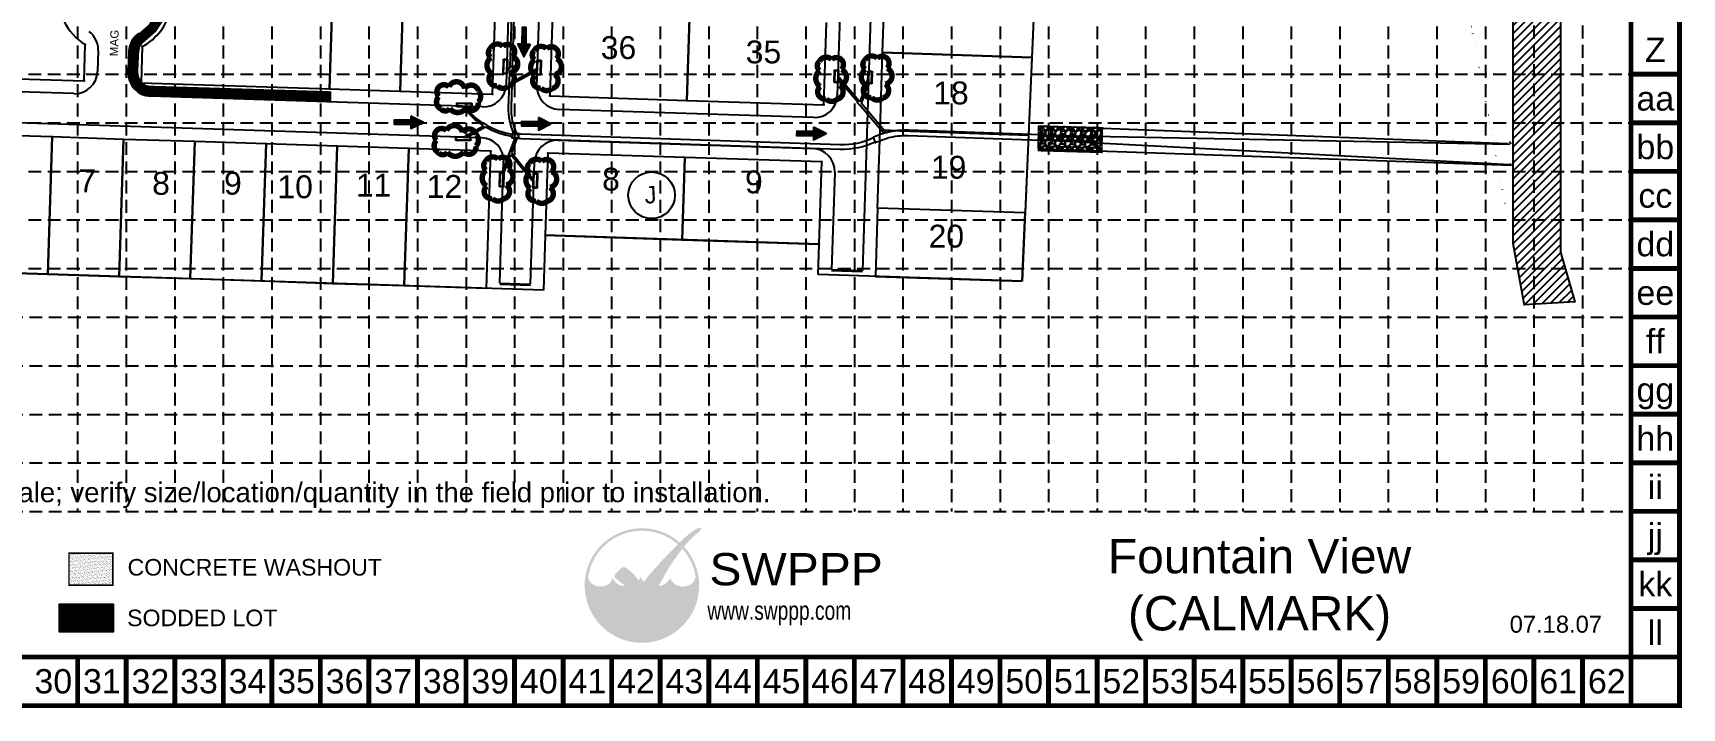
# Model space of a CAD drawing. Header units: inches. Extents: x 9761 to 12485, y 5538 to 7243.
# Drawn here: x 11041 to 12485, y 5538 to 6129 of the extents above; entities that cross this region are included whole.
import ezdxf
from ezdxf.enums import TextEntityAlignment as Align

# ---------------------------------------------------------------- set-up
doc = ezdxf.new("R2010")
doc.units = ezdxf.units.IN
doc.header["$MEASUREMENT"] = 0
for name, pattern in [('ACAD_ISO02W100', [15, 12, -3]), ('BARRICADE', [0.23, 0.2, 0.03]), ('HIDDEN', [0.375, 0.25, -0.125]), ('SLOPE', [2.3, 1, 0.1, 0.2, 1]), ('SOLID_OPEN_END', [200, 100, 100])]:
    doc.linetypes.add(name, pattern=pattern)
for name, color, linetype in [('1-BC', 7, 'Continuous'), ('1-GRADING_TEXT', 7, 'Continuous'), ('1-LOTS', 150, 'Continuous'), ('1-STM', 7, 'Continuous'), ('1-STM_INLETS', 7, 'Continuous'), ('BASE', 7, 'Continuous'), ('blockletters', 7, 'Continuous'), ('BOUNDARY', 7, 'Continuous'), ('creek', 5, 'Continuous'), ('DRAINAGE ARROWS', 7, 'Continuous'), ('EROSION BLANKET', 84, 'Continuous'), ('grid', 254, 'HIDDEN'), ('INLET PROTECTION', 5, 'Continuous'), ('LEGEND', 7, 'Continuous'), ('LOGO', 7, 'Continuous'), ('streetnames', 7, 'Continuous')]:
    doc.layers.add(name, color=color, linetype=linetype)
doc.styles.add("L200'", font='ARIAL.TTF', dxfattribs={"height": 0.001969})
doc.styles.add('LOGO1', font='ROCKEB.TTF', dxfattribs={"height": 25})
doc.styles.get("Standard").update_dxf_attribs({"font": 'ARIAL.TTF', "height": 25})

# ---------------------------------------------------------------- blocks, each defined once
blk = doc.blocks.new('arrow')
blk.add_lwpolyline([(-67, -25.4), (-59.3, -25.4), (-59.6, -56.1), (-51.9, -56.2), (-51.6, -25.5), (-44, -25.5), (-55.3, -2.4), (-67, -25.4)], close=True)
at = {"color": 254}
for points in [[(-44, -25.5), (-67, -25.4), (-55.3, -2.4), (-67, -25.4)], [(-59.6, -56.1), (-51.9, -56.2), (-59.3, -25.4), (-51.6, -25.5)]]:
    blk.add_solid(points, dxfattribs=at)
blk = doc.blocks.new('A$C65C11879')
at = {"layer": 'LEGEND', "linetype": 'ACAD_ISO02W100'}
h = blk.add_hatch(dxfattribs=at)
h.set_pattern_fill('GRAVEL', color=240, scale=8.741549, style=0)
h.set_pattern_definition([(228.0128, (-621.44335, -440.824), (-69.9323745, -78.6739504), [1.17605, -116.42946]), (184.9697, (-622.2301, -441.69815), (104.89859408, 8.74147275), [2.018144, -199.79618]), (132.5104, (-624.24064, -441.873), (87.41540627, -96.15711197), [1.42302, -140.87908]), (267.2737, (-627.64985, -444.05837), (8.74151393, 174.8309774), [1.837806, -181.94273]), (292.8337, (-627.73726, -445.8941), (-43.7078303, 104.89855353), [1.802114, -178.40953]), (357.2737, (-627.03794, -447.555), (-174.8309774, 8.74151393), [1.837806, -181.94273]), (37.6942, (-625.2022, -447.6424), (-113.64019785, -87.41540354), [2.430404, -240.60981]), (72.2553, (-623.27907, -446.15634), (61.19093527, 192.31403936), [2.29455, -227.16069]), (121.4296, (-622.57975, -443.97096), (-69.9324619, 113.64009025), [1.84403, -182.55914]), (175.2364, (-623.5413, -442.3975), (96.1570444, -8.7414747), [2.105245, -103.156945]), (222.3974, (-625.6393, -442.22265), (-104.89864915, -96.15696694), [2.72254, -269.53145]), (138.8141, (-618.9957, -444.1458), (-61.19086695, 52.449269), [0.929235, -91.994695]), (171.4692, (-619.69504, -443.5339), (113.64011864, -17.48316663), [1.767865, -175.019014]), (225, (-621.4433, -443.2716), (-1e-15, -8.74155), [1.23624, -11.12617]), (203.1986, (-622.0553, -442.2226), (43.7077414, 17.483109), [0.66574, -65.90791]), (291.8014, (-622.6672, -442.4849), (-8.741548, 26.2246486), [0.94149, -46.13319]), (30.9638, (-622.3175, -443.359), (26.224629, 17.4831192), [1.52915, -49.4424]), (161.5651, (-621.0063, -442.5723), (17.483101, -8.741535), [1.10573, -26.53748]), (16.3895, (-627.73726, -442.4849), (87.41550663, 26.2245825), [1.549, -153.351635]), (70.3462, (-626.2512, -442.0478), (-34.9661534, -96.1570548), [1.29953, -128.65294]), (293.1986, (-621.0063, -440.824), (-17.483109, 43.7077414), [1.33147, -65.24218]), (343.6105, (-620.4818, -442.0478), (-87.41550663, 26.2245825), [1.549, -153.351635]), (339.444, (-627.7373, -447.9047), (-43.7077598, 17.4830625), [1.49376, -73.19407]), (294.7751, (-626.3386, -448.42915), (-43.70767543, 96.15706606), [1.2516, -123.90833]), (66.8014, (-620.9189, -449.5655), (17.483109, 43.7077414), [1.33147, -65.24218]), (17.354, (-620.39436, -448.34173), (-113.6401513, -34.9661469), [1.465355, -145.06971]), (69.444, (-625.2022, -449.5655), (-17.4830625, -43.7077598), [0.74688, -73.94095]), (101.3099, (-621.4433, -449.5655), (-8.741528, 34.9662015), [0.44573, -44.12759]), (165.9638, (-621.5308, -449.1285), (26.224651, -8.741532), [1.80211, -34.24021]), (186.009, (-623.27907, -448.6914), (87.41548523, 8.74154277), [1.67007, -165.33698]), (303.6901, (-622.3175, -444.1458), (-8.7415604, 17.4830936), [1.26072, -30.25738]), (353.1572, (-621.61818, -445.19477), (148.60632305, -17.4831674), [2.20107, -217.90551]), (60.9454, (-619.4328, -445.457), (-34.9661952, -61.19084455), [0.899995, -89.09976]), (90, (-618.996, -444.67), (-8.74155, 8.74155), [0.52449, -8.21706]), (120.2564, (-623.4539, -448.42915), (34.96615027, -61.19086266), [1.21441, -120.227065]), (48.0128, (-624.0658, -447.38016), (69.9323745, 78.6739504), [2.35211, -115.2534]), (0, (-622.492, -445.632), (8.74155, 8.74155), [2.2728, -6.46875]), (325.3048, (-620.21953, -445.63185), (-87.41543723, 61.19091645), [1.38216, -136.83386]), (254.0546, (-619.0831, -446.4186), (-8.7415478, -34.966196), [1.27279, -62.36665]), (207.646, (-619.4328, -447.6424), (-166.08938943, -87.41555484), [2.072315, -205.15955]), (175.4261, (-621.26852, -448.60398), (-113.64013851, 8.7415033), [2.19237, -217.04456])])
h.paths.add_polyline_path([(0.5, 0.6), (56.2, 0.5), (56.2, 22.4), (0.5, 22.3)])
at = {"layer": 'LEGEND', "color": 240, "const_width": 1.09}
blk.add_lwpolyline([(0.5, 0.6), (56.2, 0.5), (56.2, 22.4), (0.5, 22.3)], close=True, dxfattribs=at)
blk = doc.blocks.new('new logo')
at = {"layer": 'LOGO'}
h = blk.add_hatch(color=170, dxfattribs=at)
h.paths.add_polyline_path([(67.4, 44.1), (66.8, 44.7), (66.3, 45.2), (66, 45.8), (65.5, 46.4), (65.1, 47.2), (64.7, 47.9), (64.4, 48.5), (64.2, 49), (63.9, 49.6), (63.7, 50.1), (63.3, 51), (62.9, 52), (62.6, 52.8), (62.4, 53.3), (62.2, 53.7), (62.1, 54.2), (61.9, 54.7), (61.7, 55.2), (61.5, 55.7), (61.3, 56.3), (61, 56.8), (60.8, 57.4), (60.5, 57.9), (60.2, 58.5), (60, 59.1), (59.7, 59.6), (59.3, 60.2), (59, 60.8), (58.7, 61.3), (58.3, 61.9), (58, 62.4), (57.6, 62.9), (57.3, 63.4), (56.9, 63.9), (56.6, 64.3), (56.3, 64.7), (55.9, 65.1), (55.6, 65.5), (55.2, 65.9), (54.9, 66.2), (54, 66.2), (52.9, 66.3), (52, 66.5), (51.5, 66.6), (50.9, 66.8), (50.3, 67), (49.4, 67.4), (48.3, 67.9), (47.3, 68.6), (46.5, 69.3), (45.7, 70), (45, 70.8), (44.4, 71.5), (44, 72.2), (43.6, 72.7), (43.4, 72.9), (43.2, 73.2), (43.1, 73.4), (43, 73.5), (42.8, 73.7), (42.7, 73.7), (42.7, 73.8), (42.6, 73.8), (42.5, 73.7), (42.5, 73.6), (42.4, 73.5), (42.4, 73.4), (42.3, 73.2), (42.2, 72.8), (42, 72.1), (41.7, 71.5), (41.4, 70.9), (41, 70.3), (40.5, 69.8), (40, 69.2), (39.4, 68.7), (38.8, 68.2), (38.1, 67.7), (37.3, 67.3), (36.5, 66.9), (35.7, 66.6), (34.9, 66.3), (34, 66.1), (33, 66), (31.9, 65.9), (30.8, 65.9), (29.6, 65.9), (28.6, 66), (27.6, 66.1), (26.7, 66.4), (25.8, 66.7), (25, 67.1), (24.1, 67.6), (23.2, 68.2), (22.4, 68.9), (21.8, 69.5), (21.4, 69.9), (21, 70.4), (20.6, 70.9), (20.2, 71.5), (19.9, 72.1), (19.5, 72.9), (19.2, 73.8), (18.9, 74.8, -0.595729), (106.3, 106.8), (107, 107.5), (107.5, 108), (108.1, 108.6, 37.93689), (112.3, 104.5), (112.1, 104.2), (111.6, 103.7), (111.1, 103.1), (110.6, 102.5, -0.146449), (123.6, 75), (123.3, 74.5), (123.1, 74), (122.9, 73.5), (122.8, 73.1), (122.5, 72.4), (122.2, 71.7), (121.9, 71.1), (121.5, 70.5), (121.1, 70), (120.7, 69.5), (120.2, 69), (119.6, 68.6), (119, 68.1), (118.4, 67.7), (117.8, 67.4), (117.1, 67), (116.5, 66.7), (115.8, 66.5), (115, 66.3), (114.3, 66.1), (113.5, 66), (112.7, 65.9), (111.9, 65.8), (111.1, 65.8), (110.3, 65.8), (109.4, 65.9), (108.6, 66), (107.7, 66.2), (106.8, 66.4), (105.9, 66.7), (105.1, 67.1), (104.3, 67.5), (103.5, 68), (102.8, 68.6), (102.1, 69.3), (101.4, 70), (100.8, 70.7), (100.2, 71.4), (99.8, 72), (99.5, 72.5), (99.4, 72.8), (99.3, 73), (99.1, 73.2), (99, 73.4), (98.9, 73.5), (98.8, 73.6), (98.7, 73.6), (98.6, 73.6), (98.5, 73.5), (98.4, 73.4), (98.4, 73.3), (98.3, 73.2), (98.2, 73), (98.1, 72.8), (97.8, 72.4), (97.4, 71.8), (96.9, 71.1), (96.4, 70.5), (95.9, 70.1), (95.4, 69.6), (94.8, 69.1), (94.2, 68.6), (93.5, 68.2), (92.8, 67.7), (91.9, 67.3), (91, 66.9), (90.1, 66.6), (89.4, 66.4), (88.6, 66.2), (87.8, 66.1), (87.6, 65.6), (87.4, 65.1), (87.1, 64.4), (86.9, 63.8), (86.6, 63), (86.3, 62.2), (85.9, 61.3), (85.6, 60.4), (85.3, 59.5), (84.9, 58.6), (84.6, 57.7), (84.2, 56.7), (83.9, 55.8), (83.5, 54.9), (83.2, 54), (82.9, 53.2), (82.6, 52.4), (82.3, 51.6), (82.1, 51), (81.9, 50.3), (81.6, 49.8), (81.3, 48.9), (80.9, 48.1), (80.5, 47.3), (80.1, 46.6), (79.6, 45.9), (79.1, 45.4), (78.6, 44.8), (78.1, 44.3), (77.6, 43.9), (77, 43.5), (76.5, 43.1), (75.9, 42.8), (75.3, 42.6), (74.6, 42.3), (73.7, 42.1), (73, 41.9), (72.2, 41.9), (71.6, 42), (70.9, 42.2), (70.1, 42.5), (69.4, 42.8), (68.7, 43.1), (68, 43.5)])
h.paths.add_polyline_path([(71.8, 72), (70.7, 73.9), (70.1, 75.2), (69.7, 74.3), (68.7, 72.6), (67.9, 71.7), (67.9, 71.5), (68.1, 71.2), (68.3, 71), (68.4, 70.8), (68.5, 70.6), (68.7, 70.4), (68.8, 70.2), (68.9, 70.1), (69, 70), (69.1, 69.8), (69.3, 69.7), (69.4, 69.7), (69.5, 69.6), (69.6, 69.5), (69.7, 69.5), (69.8, 69.4), (69.9, 69.4), (70.1, 69.3), (70.2, 69.3), (70.3, 69.2), (70.4, 69.2), (70.5, 69.2), (70.6, 69.2), (70.8, 69.2), (70.9, 69.2), (71, 69.2), (71.1, 69.2), (71.2, 69.2), (71.3, 69.2), (71.4, 69.2), (71.5, 69.2), (71.6, 69.2), (71.7, 69.3), (71.8, 69.3), (71.9, 69.3), (72, 69.4), (72.1, 69.5), (72.2, 69.5), (72.3, 69.6), (72.5, 69.6), (72.6, 69.7), (72.7, 69.8), (72.8, 69.9), (72.9, 70), (73, 70.1), (73.1, 70.2), (73.2, 70.3), (73.3, 70.4), (72.5, 71.1)], flags=17)
blk.add_hatch(color=240, dxfattribs=at).paths.add_polyline_path([(117.7, 117.3), (118.9, 118.2), (119.8, 118.9), (120.6, 119.5), (121.3, 119.9), (121.9, 120.3), (122.4, 120.6), (122.8, 120.9), (123.1, 121.1), (123.4, 121.3), (123.7, 121.4), (124, 121.6), (124.2, 121.7), (124.4, 121.8), (124.6, 121.9), (124.8, 121.9), (125, 122), (125.2, 122.1), (125.4, 122.2), (125.6, 122.2), (125.8, 122.3), (125.9, 122.4), (126.1, 122.4), (126.3, 122.5), (126.4, 122.5), (126.6, 122.6), (126.7, 122.6), (126.8, 122.7), (126.9, 122.7), (127.1, 122.7), (127.2, 122.8), (127.3, 122.8), (127.4, 122.8), (127.5, 122.8), (127.6, 122.8), (127.7, 122.8), (127.8, 122.8), (127.9, 122.8), (128, 122.8), (128.1, 122.8), (128.1, 122.8), (128.2, 122.8), (128.3, 122.8), (128.4, 122.8), (128.4, 122.7), (128.5, 122.7), (128.5, 122.7), (128.6, 122.7), (128.6, 122.6), (128.7, 122.6), (128.7, 122.6), (128.7, 122.5), (128.7, 122.5), (128.8, 122.4), (128.8, 122.4), (128.8, 122.3), (128.8, 122.3), (128.8, 122.2), (128.8, 122.1), (128.8, 122.1), (128.8, 122), (128.8, 121.9), (128.8, 121.8), (128.8, 121.8), (128.8, 121.7), (128.8, 121.6), (128.7, 121.5), (128.7, 121.4), (128.7, 121.3), (128.6, 121.3), (128.6, 121.2), (128.5, 121.1), (128.4, 121), (128.4, 120.8), (128.3, 120.7), (128.2, 120.6), (128.1, 120.4), (128, 120.3), (127.8, 120.1), (127.7, 120), (127.6, 119.8), (127.4, 119.6), (127.3, 119.4), (127.1, 119.2), (126.8, 119), (126.6, 118.8), (126.3, 118.5), (125.9, 118.2), (125.5, 117.9), (125.1, 117.5), (124.6, 117), (124, 116.6), (123.5, 116.1), (122.9, 115.6), (122.3, 115.1), (121.7, 114.5), (121.1, 114), (120.6, 113.5), (120, 113), (119.5, 112.5), (119, 112), (118.5, 111.5), (118, 111), (117.5, 110.5), (117, 109.9), (116.5, 109.4), (116, 108.8), (115.5, 108.3), (115, 107.7), (114.5, 107.1), (114, 106.6), (113.5, 106), (113, 105.4), (112.5, 104.8), (112.1, 104.2), (111.6, 103.7), (111.1, 103.1), (110.6, 102.4), (110.1, 101.8), (109.6, 101.1), (109, 100.4), (108.5, 99.7), (107.9, 98.9), (107.3, 98.1), (106.7, 97.3), (106, 96.4), (105.4, 95.6), (104.8, 94.7), (104.2, 93.9), (103.6, 93.1), (103.1, 92.3), (102.5, 91.5), (102, 90.6), (101.4, 89.8), (100.9, 89), (100.3, 88.2), (99.8, 87.3), (99.2, 86.5), (98.6, 85.6), (98.1, 84.7), (97.5, 83.8), (96.9, 82.9), (96.4, 82), (95.9, 81.1), (95.4, 80.3), (94.9, 79.5), (94.5, 78.7), (94, 78), (93.6, 77.2), (93.2, 76.5), (92.8, 75.8), (92.4, 75), (92, 74.3), (91.6, 73.5), (91.2, 72.8), (90.8, 72), (90.4, 71.3), (90, 70.6), (89.6, 69.9), (89.3, 69.3), (89, 68.7), (88.8, 68.2), (88.5, 67.7), (88.3, 67.3), (88.1, 66.9), (88, 66.5), (87.8, 66.1), (87.6, 65.6), (87.4, 65.1), (87.1, 64.4), (86.9, 63.8), (86.6, 63), (86.3, 62.2), (85.9, 61.3), (85.6, 60.4), (85.3, 59.5), (84.9, 58.6), (84.6, 57.7), (84.2, 56.7), (83.9, 55.8), (83.5, 54.9), (83.2, 54), (82.9, 53.2), (82.6, 52.4), (82.3, 51.6), (82.1, 51), (81.9, 50.3), (81.6, 49.8), (81.4, 49.2), (81.2, 48.7), (81, 48.3), (80.8, 47.9), (80.6, 47.5), (80.4, 47.1), (80.2, 46.7), (80, 46.4), (79.7, 46.1), (79.5, 45.8), (79.2, 45.5), (79, 45.2), (78.7, 44.9), (78.5, 44.7), (78.2, 44.4), (78, 44.2), (77.7, 44), (77.4, 43.8), (77.2, 43.6), (76.9, 43.4), (76.6, 43.2), (76.3, 43), (76, 42.9), (75.7, 42.7), (75.5, 42.6), (75.2, 42.5), (74.9, 42.4), (74.6, 42.3), (74.3, 42.2), (74, 42.1), (73.8, 42.1), (73.5, 42), (73.2, 42), (73, 41.9), (72.7, 41.9), (72.5, 41.9), (72.2, 41.9), (72, 42), (71.8, 42), (71.5, 42.1), (71.3, 42.1), (71.1, 42.2), (70.8, 42.2), (70.6, 42.3), (70.4, 42.4), (70.1, 42.5), (69.9, 42.6), (69.6, 42.7), (69.4, 42.8), (69.2, 42.9), (68.9, 43), (68.7, 43.1), (68.5, 43.2), (68.2, 43.4), (68, 43.6), (67.8, 43.7), (67.6, 43.9), (67.4, 44.1), (67.2, 44.3), (67, 44.5), (66.8, 44.7), (66.6, 44.9), (66.5, 45.1), (66.3, 45.4), (66.1, 45.6), (65.9, 45.9), (65.7, 46.2), (65.4, 46.6), (65.2, 47), (65, 47.4), (64.7, 47.9), (64.4, 48.5), (64.2, 49), (63.9, 49.6), (63.7, 50.1), (63.4, 50.7), (63.2, 51.3), (63, 51.8), (62.8, 52.3), (62.6, 52.8), (62.4, 53.3), (62.2, 53.7), (62.1, 54.2), (61.9, 54.7), (61.7, 55.2), (61.5, 55.7), (61.3, 56.3), (61, 56.8), (60.8, 57.4), (60.5, 57.9), (60.2, 58.5), (60, 59.1), (59.7, 59.6), (59.3, 60.2), (59, 60.8), (58.7, 61.3), (58.3, 61.9), (58, 62.4), (57.6, 62.9), (57.3, 63.4), (56.9, 63.9), (56.6, 64.3), (56.3, 64.7), (55.9, 65.1), (55.6, 65.5), (55.2, 65.9), (54.9, 66.3), (54.5, 66.6), (54.1, 67), (53.7, 67.4), (53.3, 67.8), (52.8, 68.1), (52.4, 68.5), (51.9, 68.9), (51.4, 69.3), (50.9, 69.7), (50.5, 70), (50, 70.4), (49.5, 70.8), (49.1, 71.1), (48.7, 71.5), (48.2, 71.8), (47.8, 72.1), (47.5, 72.4), (47.1, 72.7), (46.8, 72.9), (46.6, 73.1), (46.3, 73.3), (46.1, 73.5), (45.9, 73.6), (45.7, 73.8), (45.6, 73.9), (45.5, 74), (45.3, 74.2), (45.2, 74.3), (45.1, 74.4), (45, 74.6), (45, 74.7), (44.9, 74.8), (44.8, 75), (44.8, 75.1), (44.8, 75.2), (44.7, 75.4), (44.7, 75.5), (44.7, 75.7), (44.7, 75.8), (44.7, 76), (44.7, 76.1), (44.7, 76.3), (44.8, 76.4), (44.8, 76.6), (44.9, 76.7), (44.9, 76.9), (45, 77.1), (45.1, 77.2), (45.2, 77.4), (45.3, 77.6), (45.4, 77.8), (45.6, 78), (45.7, 78.2), (45.9, 78.5), (46.1, 78.7), (46.3, 79), (46.6, 79.3), (46.8, 79.5), (47.1, 79.8), (47.3, 80.1), (47.6, 80.4), (47.9, 80.7), (48.2, 81), (48.5, 81.3), (48.8, 81.6), (49.2, 81.9), (49.5, 82.2), (49.8, 82.5), (50.1, 82.7), (50.4, 83), (50.7, 83.2), (51, 83.4), (51.2, 83.6), (51.5, 83.8), (51.7, 83.9), (51.9, 84.1), (52.1, 84.2), (52.2, 84.3), (52.4, 84.4), (52.5, 84.5), (52.7, 84.5), (52.8, 84.6), (53, 84.6), (53.1, 84.6), (53.2, 84.7), (53.3, 84.7), (53.5, 84.7), (53.6, 84.7), (53.7, 84.7), (53.8, 84.7), (54, 84.7), (54.1, 84.6), (54.2, 84.6), (54.3, 84.5), (54.5, 84.5), (54.6, 84.4), (54.7, 84.4), (54.9, 84.3), (55, 84.2), (55.2, 84.1), (55.3, 84.1), (55.5, 84), (55.7, 83.9), (55.9, 83.7), (56.1, 83.6), (56.4, 83.4), (56.7, 83.2), (57, 83), (57.3, 82.8), (57.7, 82.5), (58, 82.3), (58.4, 82), (58.8, 81.7), (59.2, 81.4), (59.6, 81.1), (60, 80.8), (60.4, 80.5), (60.8, 80.2), (61.2, 79.9), (61.5, 79.6), (61.9, 79.3), (62.3, 78.9), (62.6, 78.6), (63, 78.3), (63.3, 77.9), (63.7, 77.5), (64, 77.2), (64.3, 76.8), (64.6, 76.4), (64.9, 76), (65.2, 75.6), (65.5, 75.2), (65.8, 74.8), (66.1, 74.4), (66.4, 74), (66.7, 73.6), (66.9, 73.2), (67.2, 72.8), (67.4, 72.5), (67.6, 72.1), (67.8, 71.8), (67.9, 71.5), (68.1, 71.2), (68.3, 71), (68.4, 70.8), (68.5, 70.6), (68.7, 70.4), (68.8, 70.2), (68.9, 70.1), (69, 70), (69.1, 69.8), (69.3, 69.7), (69.4, 69.7), (69.5, 69.6), (69.6, 69.5), (69.7, 69.5), (69.8, 69.4), (69.9, 69.4), (70.1, 69.3), (70.2, 69.3), (70.3, 69.2), (70.4, 69.2), (70.5, 69.2), (70.6, 69.2), (70.8, 69.2), (70.9, 69.2), (71, 69.2), (71.1, 69.2), (71.2, 69.2), (71.3, 69.2), (71.4, 69.2), (71.5, 69.2), (71.6, 69.2), (71.7, 69.3), (71.8, 69.3), (71.9, 69.3), (72, 69.4), (72.1, 69.5), (72.2, 69.5), (72.3, 69.6), (72.5, 69.6), (72.6, 69.7), (72.7, 69.8), (72.8, 69.9), (72.9, 70), (73, 70.1), (73.1, 70.2), (73.2, 70.3), (73.3, 70.5), (73.5, 70.6), (73.6, 70.8), (73.7, 70.9), (73.9, 71.1), (74, 71.3), (74.2, 71.5), (74.3, 71.8), (74.5, 72), (74.7, 72.3), (74.9, 72.6), (75.1, 72.8), (75.3, 73.1), (75.6, 73.5), (75.8, 73.8), (76.1, 74.1), (76.4, 74.5), (76.7, 74.9), (77, 75.3), (77.3, 75.7), (77.7, 76.1), (78, 76.5), (78.4, 77), (78.8, 77.4), (79.2, 77.9), (79.6, 78.4), (80, 78.9), (80.5, 79.5), (81, 80), (81.5, 80.6), (82, 81.1), (82.5, 81.7), (83, 82.3), (83.6, 82.9), (84.1, 83.5), (84.7, 84.1), (85.2, 84.7), (85.7, 85.3), (86.2, 85.8), (86.7, 86.4), (87.2, 86.9), (87.7, 87.4), (88.1, 87.9), (88.6, 88.5), (89.1, 89), (89.5, 89.5), (90, 90.1), (90.5, 90.6), (91, 91.2), (91.5, 91.7), (92.1, 92.3), (92.6, 92.9), (93.2, 93.5), (93.8, 94.1), (94.4, 94.8), (95, 95.4), (95.6, 96), (96.3, 96.7), (96.9, 97.3), (97.6, 98), (98.2, 98.6), (98.8, 99.2), (99.4, 99.8), (100, 100.3), (100.5, 100.9), (101.1, 101.4), (101.6, 102), (102.1, 102.5), (102.7, 103.1), (103.2, 103.6), (103.7, 104.1), (104.2, 104.7), (104.8, 105.2), (105.3, 105.8), (105.9, 106.3), (106.4, 106.9), (107, 107.5), (107.5, 108), (108.1, 108.6), (108.7, 109.2), (109.3, 109.8), (109.9, 110.3), (110.4, 110.9), (111, 111.5), (111.6, 112), (112.2, 112.6), (112.8, 113.1), (113.4, 113.6), (114, 114.2), (114.6, 114.7), (115.3, 115.3), (116, 115.9), (116.8, 116.6)])
at = {"layer": 'LOGO', "style": 'LOGO1'}
for s, height, width, p in [('SWPPP', 31.32, 1.115, (137, 67)), ('www.swppp.com', 18.112, 0.77, (135, 33.4))]:
    blk.add_text(s, height=height, dxfattribs=dict(at, width=width)).set_placement(p)

msp = doc.modelspace()

# ---------------------------------------------------------------- hatches: boundary and pattern name
at = {"layer": 'BASE'}
h = msp.add_hatch(dxfattribs=at)
h.set_pattern_fill('AR-SAND', color=30, scale=1.120891, style=0)
h.set_pattern_definition([(37.5, (12021.1617, 5561.9137), (-0.0706087, 2.1597592), [0, -1.703754, 0, -1.9055145, 0, -1.8214477]), (7.5, (12021.1617, 5561.9137), (1.983727, 3.163318), [0, -0.9191305, 0, -1.5356205, 0, -0.5884677]), (327.5, (12019.783, 5561.9137), (3.4906132, 0.006343), [0, -0.5604454, 0, -2.0176036, 0, -2.6340936]), (317.5, (12019.783, 5561.9137), (3.36954, 0.983779), [0, -0.2802227, 0, -1.3226512, 0, -1.5132027])])
h.paths.add_polyline_path([(11111, 5646), (11111, 5674), (11072.7, 5674), (11072.7, 5646)])
at = {"layer": 'creek'}
h = msp.add_hatch(dxfattribs=at)
h.set_pattern_fill('ANSI31', color=5, scale=40, style=0)
edge = h.paths.add_edge_path()
edge.add_line((12144.8, 6961.8), (12174.5, 6962.9))
edge.add_line((12174.5, 6962.9), (12256.1, 6913.7))
edge.add_line((12256.1, 6913.7), (12335.6, 6713.1))
edge.add_line((12335.6, 6713.1), (12378.4, 6379.2))
edge.add_line((12378.4, 6379.2), (12378.4, 5937.4))
edge.add_line((12378.4, 5937.4), (12390.9, 5893.8))
edge.add_line((12390.9, 5893.8), (12346.7, 5891.2))
edge.add_line((12144.1, 6962), (12220.3, 6898.7))
edge.add_line((12220.3, 6898.7), (12303.2, 6708.8))
edge.add_line((12303.2, 6708.8), (12336.7, 6383.3))
edge.add_line((12336.7, 6383.3), (12336.7, 5945.1))
edge.add_line((12336.7, 5945.1), (12346.7, 5891))
at = {"layer": 'LEGEND'}
h = msp.add_hatch(dxfattribs=at)
h.set_pattern_fill('ANSI31', color=2, scale=111.959298, style=0)
h.set_pattern_definition([(45, (11007.491, 5546.143), (-9.8959, 9.8959), [])])
h.paths.add_polyline_path([(11064.2, 5629.1), (11064.2, 5627.7), (11064.2, 5605.3), (11111.6, 5605.3), (11111.6, 5629.1)])
h = msp.add_hatch(dxfattribs=at)
h.set_pattern_fill('ANSI31', color=2, scale=5.597965, style=0)
h.set_pattern_definition([(45, (11007.4911, 5546.1431), (-0.494795, 0.494795), [])])
h.paths.add_polyline_path([(11064.2, 5629.1), (11064.2, 5627.7), (11064.2, 5605.3), (11111.6, 5605.3), (11111.6, 5629.1)])

# ---------------------------------------------------------------- linework, layer by layer
at = {"layer": '1-BC', "color": 7, "linetype": 'Continuous'}
for p, q in [((11756.8, 6431.6, 585.9), (11745.3, 6074.4, 584.3)), ((11783, 6404.9, 585.8), (11767.3, 5921.3)), ((11461.1, 6259.2, 587), (11455.4, 6083.7, 586.1)), ((11482.4, 6082.9, 586.1), (11487.3, 6235.6, 586.9)), ((11098.3, 6113.8, 591.7), (11097.7, 6095.3, 591.6)), ((11124.7, 6094.4, 591.6), (11125.3, 6113, 591.7)), ((11077, 6076, 591.9), (10833.5, 6083.8, 596.1)), ((11434.8, 6064.4, 586.1), (11144, 6073.8, 590.7)), ((11433.9, 6037.4, 586.1), (10682.7, 6061.7, 597.3)), ((11724.6, 6055, 584.7), (11501.7, 6062.2, 585.8)), ((11500.9, 6035.2, 585.8), (11723.7, 6028, 584.7)), ((11449.8, 5910.3, 586.7), (11453.2, 6016.8, 586.1)), ((11476.8, 5909.4, 586.7), (11480.2, 6015.9, 586.1)), ((11743.1, 6007.4, 584.7), (11740.3, 5922.2)), ((11740.3, 5922.2), (11767.3, 5921.3)), ((11449.8, 5910.3, 586.7), (11476.8, 5909.4, 586.7))]:
    msp.add_line(p, q, dxfattribs=at)
at = {"layer": '1-BC', "color": 7, "linetype": 'BARRICADE'}
for p, q in [((11740.3, 5921.2), (11767.3, 5920.3)), ((11449.8, 5909.3), (11476.8, 5908.4))]:
    msp.add_line(p, q, dxfattribs=at)
at = {"layer": '1-BC', "color": 7, "linetype": 'Continuous'}
for centre, start, end in [((11078.3, 6114.5), 358.1475, 53.2123), ((11145.2, 6112.3), 123.0827, 178.1475), ((11077.7, 6095.9), 268.1475, 358.1475), ((11144.6, 6093.8), 178.1475, 268.1475), ((11435.4, 6084.4), 268.1475, 358.1475), ((11502.4, 6082.2), 178.1475, 268.1475), ((11725.3, 6075), 268.1475, 358.1475), ((11433.3, 6017.4), 358.1475, 88.1475), ((11500.2, 6015.2), 88.1475, 178.1475), ((11723.1, 6008), 358.1475, 88.1475)]:
    msp.add_arc(centre, 20, start, end, dxfattribs=at)
at = {"layer": '1-LOTS', "color": 7, "linetype": 'SOLID_OPEN_END'}
for p, q in [((11304.8, 6206), (11300.7, 6080.2)), ((11300.7, 6080.2), (11304.8, 6206)), ((11366.6, 6198.2), (11362.7, 6078.2)), ((11362.7, 6078.2), (11366.6, 6198.2)), ((11443.6, 6075.6), (11447.5, 6195.5)), ((11785, 6111.9), (11786.9, 6171.8)), ((11918.3, 6167.6), (11915.7, 6107.6)), ((11495.9, 6145.9), (11493.6, 6074)), ((11613.6, 6070.1), (11615.9, 6142.1)), ((11615.9, 6142.1), (11613.6, 6070.1)), ((11733.5, 6066.2), (11735.8, 6138.2)), ((11085.9, 6087.2), (11086.9, 6118.9)), ((11136.9, 6117.2), (11135.9, 6085.6)), ((11782.8, 6043.9), (11785, 6111.9)), ((11915.7, 6107.6), (11785, 6111.9)), ((11785, 6111.9), (11915.7, 6107.6)), ((11915.7, 6107.6), (11912.7, 6039.7)), ((11915.7, 6107.6), (11915.7, 6107.6)), ((10945.3, 6091.7), (11085.9, 6087.2)), ((11135.9, 6085.6), (11300.7, 6080.2)), ((11300.7, 6080.2), (11362.7, 6078.2)), ((11362.7, 6078.2), (11443.6, 6075.6)), ((11493.6, 6074), (11613.6, 6070.1)), ((11613.6, 6070.1), (11733.5, 6066.2)), ((11057.9, 6038.1), (10995.5, 6040.1)), ((11057.9, 6038.1), (11054.1, 5918.1)), ((11054.1, 5918.1), (11057.9, 6038.1)), ((11120.4, 6036), (11057.9, 6038.1)), ((11120.4, 6036), (11116.5, 5916.1)), ((11116.5, 5916.1), (11120.4, 6036)), ((11182.8, 6034), (11120.4, 6036)), ((11780.6, 5975.9), (11782.8, 6043.9)), ((11912.7, 6039.7), (11782.8, 6043.9)), ((11782.8, 6043.9), (11912.7, 6039.7)), ((11912.7, 6039.7), (11909.7, 5971.8)), ((11912.7, 6039.7), (11912.7, 6039.7)), ((11182.8, 6034), (11178.9, 5914.1)), ((11178.9, 5914.1), (11182.8, 6034)), ((11245.2, 6032), (11182.8, 6034)), ((11245.2, 6032), (11241.3, 5912.1)), ((11241.3, 5912.1), (11245.2, 6032)), ((11307.6, 6030), (11245.2, 6032)), ((11307.6, 6030), (11303.8, 5910)), ((11303.8, 5910), (11307.6, 6030)), ((11370.1, 6028), (11307.6, 6030)), ((11366.2, 5908), (11370.1, 6028)), ((11370.1, 6028), (11366.2, 5908)), ((11442, 6025.6), (11370.1, 6028)), ((11438.1, 5905.7), (11442, 6025.6)), ((11492, 6024), (11489.7, 5952.1)), ((11611.9, 6020.1), (11492, 6024)), ((11609.6, 5948.2), (11611.9, 6020.1)), ((11611.9, 6020.1), (11609.6, 5948.2)), ((11731.9, 6016.3), (11611.9, 6020.1)), ((11729.5, 5944.3), (11731.9, 6016.3)), ((11780.6, 5975.9), (11778.7, 5916)), ((11909.7, 5971.8), (11780.6, 5975.9)), ((11909.7, 5971.8), (11780.6, 5975.9)), ((11907.1, 5911.8), (11909.7, 5971.8)), ((11909.7, 5971.8), (11909.7, 5971.8)), ((11909.7, 5971.8), (11909.7, 5971.8)), ((11489.7, 5952.1), (11609.6, 5948.2)), ((11609.6, 5948.2), (11729.5, 5944.3)), ((10991.6, 5920.1), (11054.1, 5918.1)), ((11054.1, 5918.1), (11116.5, 5916.1)), ((11116.5, 5916.1), (11178.9, 5914.1)), ((11178.9, 5914.1), (11241.3, 5912.1)), ((11241.3, 5912.1), (11303.8, 5910)), ((11303.8, 5910), (11366.2, 5908)), ((11366.2, 5908), (11438.1, 5905.7)), ((11778.7, 5916), (11907.1, 5911.8))]:
    msp.add_line(p, q, dxfattribs=at)
for start, end in [(172.7969, 238.1475), (298.1475, 346.9365)]:
    msp.add_arc((11113.3, 6161.3), 50, start, end, dxfattribs=at)
at = {"layer": '1-LOTS', "color": 7, "linetype": 'Continuous'}
for p in [(11086.9, 6118.9), (11136.9, 6117.2), (11085.9, 6087.2), (11135.9, 6085.6), (11300.7, 6080.2), (11362.7, 6078.2), (11443.6, 6075.6), (11493.6, 6074), (11613.6, 6070.1), (11733.5, 6066.2), (11057.9, 6038.1), (11120.4, 6036), (11182.8, 6034), (11245.2, 6032), (11307.6, 6030), (11370.1, 6028), (11442, 6025.6), (11492, 6024), (11611.9, 6020.1), (11731.9, 6016.3), (11489.7, 5952.1), (11609.6, 5948.2), (11729.5, 5944.3), (11054.1, 5918.1), (11116.5, 5916.1), (11178.9, 5914.1), (11241.3, 5912.1), (11303.8, 5910), (11366.2, 5908), (11438.1, 5905.7)]:
    msp.add_point(p, dxfattribs=at)
at = {"layer": '1-STM', "linetype": 'Continuous', "flags": 128}
for points, elevation in [([(11458.9, 6099.5), (11464.6, 6269)], -981.7), ([(11461.1, 6099.4), (11466.8, 6268.9)], -981.7), ([(11458.7, 6096.3), (11456.9, 6097.4)], -983.2), ([(11458.7, 6098.1), (11457, 6099.1)], -983.2), ([(11458.3, 6084.9), (11458.7, 6096.3)], -989), ([(11461.2, 6096.4), (11461.3, 6099.4), (11458.8, 6099.5), (11458.7, 6098.1)], -983.2), ([(11461.2, 6096.4), (11460.8, 6086.4), (11483, 6098.3)], -989), ([(11460.8, 6084.7), (11482.9, 6096.5)], -989), ([(11457.6, 6064), (11458.3, 6084.9)], -957.4), ([(11460.1, 6063.9), (11460.8, 6084.7)], -957.4), ([(11762.9, 6068.7), (11746.8, 6087.7)], -1153.4), ([(11764.2, 6069.8), (11747, 6090.2)], -1153.4), ([(11765.3, 6068.8), (11772.5, 6089)], -1157.3), ([(11766.6, 6067.3), (11772.7, 6084.3)], -1157.3), ([(11765.3, 6068.8), (11764.3, 6069.9), (11762.8, 6068.6), (11764.8, 6066.3)], -1157.3), ([(11786, 6041.2), (11764.8, 6066.3)], -1074.6), ([(11788.1, 6041.8), (11766.6, 6067.3)], -1074.6), ([(11435.7, 6047.5), (11418, 6037.5)], -970.9), ([(11437.5, 6046.7), (11420.7, 6037.2)], -970.9), ([(11463, 6037), (11458.4, 6024.7)], -1003.8), ([(11464.8, 6036.8), (11460.1, 6024.4)], -1003.8), ([(11747.8, 6027.2), (11468.4, 6036.6)], -1147.1), ([(11747.9, 6031.2), (11468.6, 6040.6)], -1147.1), ([(11923.1, 6035.1), (11807.4, 6039)], -1260.8), ([(11923.2, 6040.1), (11807.6, 6044)], -1260.8), ([(11923.1, 6035.6), (12334.2, 6013.9)], -59560.8), ([(11923.2, 6039.6), (12334.2, 6031.7)], -59560.8), ([(11457.4, 6021.9), (11451.5, 6006.2)], -991.5), ([(11458.8, 6021.3), (11453.1, 6006.1)], -991.5), ([(11458.4, 6024.7), (11457.3, 6021.9), (11458.9, 6021.3), (11459.5, 6022.8)], -990.6), ([(11459.5, 6022.8), (11479.6, 5998.2)], -990.6), ([(11460.1, 6024.4), (11479.7, 6000.4)], -990.6)]:
    msp.add_lwpolyline(points, dxfattribs=dict(at, elevation=elevation))
for points, elevation in [([(11462.1, 6041.2), (11462.1, 6041.2, -0.115028), (11457.6, 6064), (11457.6, 6064)], -1003.8), ([(11465, 6040.8), (11465, 6040.8, -0.122859), (11460.1, 6063.9), (11460.1, 6063.9)], -1003.8), ([(11434.6, 6048.6), (11434.6, 6048.6, -0.083034), (11418.7, 6063.3), (11418.7, 6063.3)], -965.7), ([(11435.5, 6049.8), (11435.5, 6049.8, -0.078117), (11420.7, 6063.2), (11420.7, 6063.2)], -965.7), ([(11438.2, 6048.6), (11438.2, 6048.6, -0.011527), (11435.7, 6050.2), (11435.7, 6050.2), (11434.4, 6048.3), (11434.4, 6048.3, 0.005834), (11435.7, 6047.5), (11435.7, 6047.5)], -970.9), ([(11460.5, 6038.5), (11460.5, 6038.5, -0.093644), (11437.5, 6046.7), (11437.5, 6046.7)], -999.2), ([(11460.8, 6040.2), (11460.8, 6040.2, -0.095028), (11438, 6048.4), (11438, 6048.4)], -999.2), ([(11464.8, 6040.9), (11464.8, 6040.9, -0.015385), (11461, 6041.3), (11461, 6041.3), (11460.3, 6037.4), (11460.3, 6037.4, 0.009977), (11463, 6037), (11463, 6037)], -1003.8), ([(11468.6, 6040.6), (11468.6, 6040.6, -0.014974), (11464.8, 6040.9), (11464.8, 6040.9)], -1007.3), ([(11468.4, 6036.6), (11468.4, 6036.6, -0.013626), (11464.8, 6036.8), (11464.8, 6036.8)], -1007.3), ([(11776.8, 6037.2), (11776.8, 6037.2, -0.11887), (11747.9, 6031.2), (11747.9, 6031.2)], -1095.9), ([(11788.1, 6041.8), (11788.1, 6041.8, 0.045343), (11776.6, 6037.6), (11776.6, 6037.6), (11778.7, 6033.1), (11778.7, 6033.1, -0.045656), (11789.4, 6037), (11789.4, 6037)], -1074.6), ([(11807.6, 6044), (11807.6, 6044, 0.072819), (11788.2, 6041.8), (11788.2, 6041.8)], -1032.5), ([(11807.4, 6039), (11807.4, 6039, 0.072819), (11789.4, 6037), (11789.4, 6037)], -1032.5), ([(11778.5, 6033.6), (11778.5, 6033.6, -0.11887), (11747.8, 6027.2), (11747.8, 6027.2)], -1095.9)]:
    msp.add_lwpolyline(points, format="xyb", dxfattribs=dict(at, elevation=elevation))
at = {"layer": '1-STM', "linetype": 'Continuous', "elevation": -59560.8, "flags": 128}
msp.add_lwpolyline([(11464.6, 6040.5), (11464.6, 6040.5, -0.414214), (11466.3, 6038.9), (11466.3, 6038.9, -0.414214), (11464.6, 6037.2), (11464.6, 6037.2, -0.414214), (11462.9, 6038.9), (11462.9, 6038.9, -0.414214), (11464.6, 6040.5), (11464.6, 6040.5)], format="xyb", close=True, dxfattribs=at)
msp.add_lwpolyline([(11922.9, 6027.7), (11921.4, 6027.8), (11921.9, 6047.6), (11923.4, 6047.5), (11922.9, 6027.7)], close=True, dxfattribs=at)
at = {"layer": '1-STM', "linetype": 'SLOPE', "elevation": -59560.8, "flags": 128}
for points in [[(12332.1, 6032.2), (11923.4, 6047.6)], [(11922.9, 6027.6), (12335.6, 6013.3)], [(12333.5, 6034.1), (12335.3, 6032.3)], [(12335.9, 6013.5), (12334.2, 6014.7)]]:
    msp.add_lwpolyline(points, dxfattribs=at)
at = {"layer": '1-STM_INLETS', "color": 7, "linetype": 'Continuous'}
for p, q in [((11452.7, 6093.3), (11453.1, 6106.3)), ((11456.2, 6093.2), (11452.7, 6093.3)), ((11453.1, 6106.3), (11456.6, 6106.2)), ((11453.2, 6093.8), (11453.6, 6105.8)), ((11455.7, 6093.7), (11453.2, 6093.8)), ((11453.6, 6105.8), (11456.1, 6105.7)), ((11456.1, 6105.7), (11455.7, 6093.7)), ((11456.1, 6105.7), (11456.1, 6105.7)), ((11456.6, 6106.2), (11456.2, 6093.2)), ((11456.6, 6106.2), (11456.6, 6106.2)), ((11482.2, 6092.4), (11482.6, 6105.4)), ((11485.7, 6092.3), (11482.2, 6092.4)), ((11482.6, 6105.4), (11486.1, 6105.3)), ((11482.7, 6092.9), (11483.1, 6104.8)), ((11485.2, 6092.8), (11482.7, 6092.9)), ((11483.1, 6104.8), (11485.6, 6104.8)), ((11485.6, 6104.8), (11485.2, 6092.8)), ((11485.6, 6104.8), (11485.6, 6104.8)), ((11486.1, 6105.3), (11485.7, 6092.3)), ((11486.1, 6105.3), (11486.1, 6105.3)), ((11742.6, 6085.7), (11743, 6096.7)), ((11743, 6096.7), (11746.5, 6096.6)), ((11743.1, 6086.2), (11743.5, 6096.2)), ((11743.5, 6096.2), (11746, 6096.1)), ((11746, 6096.1), (11745.6, 6086.1)), ((11746.5, 6096.6), (11746.1, 6085.6)), ((11772.1, 6084.8), (11772.5, 6095.8)), ((11772.5, 6095.8), (11776, 6095.7)), ((11772.6, 6085.3), (11772.9, 6095.3)), ((11772.9, 6095.3), (11775.4, 6095.2)), ((11775.4, 6095.2), (11775.1, 6085.2)), ((11776, 6095.7), (11775.6, 6084.7)), ((11746.1, 6085.6), (11742.6, 6085.7)), ((11742.6, 6085.7), (11742.6, 6085.7)), ((11745.6, 6086.1), (11743.1, 6086.2)), ((11743.1, 6086.2), (11743.1, 6086.2)), ((11775.6, 6084.7), (11772.1, 6084.8)), ((11772.1, 6084.8), (11772.1, 6084.8)), ((11775.1, 6085.2), (11772.6, 6085.3)), ((11772.6, 6085.3), (11772.6, 6085.3)), ((11412.3, 6064.6), (11412.4, 6068.1)), ((11425.3, 6064.2), (11412.3, 6064.6)), ((11412.4, 6068.1), (11425.4, 6067.7)), ((11412.8, 6065.1), (11412.9, 6067.6)), ((11424.8, 6064.7), (11412.8, 6065.1)), ((11412.9, 6067.6), (11424.9, 6067.2)), ((11424.9, 6067.2), (11424.8, 6064.7)), ((11424.8, 6064.7), (11424.8, 6064.7)), ((11425.4, 6067.7), (11425.3, 6064.2)), ((11425.3, 6064.2), (11425.3, 6064.2)), ((11411.3, 6035.1), (11411.4, 6038.6)), ((11424.3, 6034.7), (11411.3, 6035.1)), ((11411.4, 6038.6), (11424.4, 6038.2)), ((11411.8, 6035.6), (11411.9, 6038.1)), ((11423.8, 6035.2), (11411.8, 6035.6)), ((11411.9, 6038.1), (11423.9, 6037.7)), ((11423.9, 6037.7), (11423.8, 6035.2)), ((11423.8, 6035.2), (11423.8, 6035.2)), ((11424.4, 6038.2), (11424.3, 6034.7)), ((11424.3, 6034.7), (11424.3, 6034.7)), ((11449.5, 5994.4), (11449.9, 6007.4)), ((11449.9, 6007.4), (11453.4, 6007.2)), ((11450, 5994.8), (11450.4, 6006.8)), ((11450.4, 6006.8), (11452.9, 6006.8)), ((11452.9, 6006.8), (11452.5, 5994.8)), ((11452.9, 6006.8), (11452.9, 6006.8)), ((11453.4, 6007.2), (11453, 5994.3)), ((11453.4, 6007.2), (11453.4, 6007.2)), ((11479, 5993.4), (11479.4, 6006.4)), ((11479.4, 6006.4), (11482.9, 6006.3)), ((11479.5, 5993.9), (11479.9, 6005.9)), ((11479.9, 6005.9), (11482.4, 6005.8)), ((11482.4, 6005.8), (11482, 5993.8)), ((11482.4, 6005.8), (11482.4, 6005.8)), ((11482.9, 6006.3), (11482.5, 5993.3)), ((11482.9, 6006.3), (11482.9, 6006.3)), ((11453, 5994.3), (11449.5, 5994.4)), ((11452.5, 5994.8), (11450, 5994.8)), ((11482.5, 5993.3), (11479, 5993.4)), ((11482, 5993.8), (11479.5, 5993.9))]:
    msp.add_line(p, q, dxfattribs=at)
at = {"layer": 'BASE', "color": 9}
msp.add_line((12440.2, 7198), (12440.2, 5583), dxfattribs=at)
at = {"layer": 'BASE', "const_width": 4.25}
for points in [[(9762.8, 5540.5), (12482.7, 5540.5), (12482.7, 7240.5), (9762.8, 7240.5)], [(9805.3, 5583), (12440.2, 5583), (12440.2, 7198), (9805.3, 7198)]]:
    msp.add_lwpolyline(points, close=True, dxfattribs=at)
for points in [[(12482.7, 6093), (12440.2, 6093)], [(12482.7, 6050.5), (12440.2, 6050.5)], [(12482.7, 6008), (12440.2, 6008)], [(12482.7, 5965.5), (12440.2, 5965.5)], [(12482.7, 5923), (12440.2, 5923)], [(12482.7, 5880.5), (12440.2, 5880.5)], [(12482.7, 5838), (12440.2, 5838)], [(12482.7, 5795.5), (12440.2, 5795.5)], [(12482.7, 5753), (12440.2, 5753)], [(12482.7, 5710.5), (12440.2, 5710.5)], [(12482.7, 5668), (12440.2, 5668)], [(12482.7, 5625.5), (12440.2, 5625.5)], [(11080.3, 5540.5), (11080.3, 5583)], [(11122.8, 5540.5), (11122.8, 5583)], [(11165.3, 5540.5), (11165.3, 5583)], [(11207.8, 5540.5), (11207.8, 5583)], [(11250.3, 5540.5), (11250.3, 5583)], [(11292.8, 5540.5), (11292.8, 5583)], [(11335.3, 5540.5), (11335.3, 5583)], [(11377.8, 5540.5), (11377.8, 5583)], [(11420.3, 5540.5), (11420.3, 5583)], [(11462.8, 5540.5), (11462.8, 5583)], [(11505.3, 5540.5), (11505.3, 5583)], [(11547.8, 5540.5), (11547.8, 5583)], [(11590.3, 5540.5), (11590.3, 5583)], [(11632.8, 5540.5), (11632.8, 5583)], [(11675.3, 5540.5), (11675.3, 5583)], [(11717.8, 5540.5), (11717.8, 5583)], [(11760.3, 5540.5), (11760.3, 5583)], [(11802.8, 5540.5), (11802.8, 5583)], [(11845.3, 5540.5), (11845.3, 5583)], [(11887.8, 5540.5), (11887.8, 5583)], [(11930.3, 5540.5), (11930.3, 5583)], [(11972.8, 5540.5), (11972.8, 5583)], [(12015.3, 5540.5), (12015.3, 5583)], [(12057.8, 5540.5), (12057.8, 5583)], [(12100.3, 5540.5), (12100.3, 5583)], [(12142.7, 5540.5), (12142.7, 5583)], [(12185.2, 5540.5), (12185.2, 5583)], [(12227.7, 5540.5), (12227.7, 5583)], [(12270.2, 5540.5), (12270.2, 5583)], [(12312.7, 5540.5), (12312.7, 5583)], [(12355.2, 5540.5), (12355.2, 5583)], [(12397.7, 5540.5), (12397.7, 5583)], [(12482.7, 5583), (12440.2, 5583)], [(12440.2, 5540.5), (12440.2, 5583)]]:
    msp.add_lwpolyline(points, dxfattribs=at)
at = {"layer": 'BASE', "color": 30, "linetype": 'SOLID_OPEN_END', "const_width": 1.4}
msp.add_lwpolyline([(11072.7, 5646), (11111, 5646), (11111, 5674), (11072.7, 5674)], close=True, dxfattribs=at)
at = {"layer": 'BOUNDARY', "color": 7, "linetype": 'Continuous'}
for p, q in [((11952.2, 6938.4), (11907.1, 5911.8)), ((11488.1, 5904.1), (10116, 5948.5)), ((11489.7, 5952.1), (11488.1, 5904.1)), ((11729.5, 5944.3), (11489.7, 5952.1)), ((11728.7, 5917.6), (11729.5, 5944.3)), ((11907.1, 5911.8), (11728.7, 5917.6))]:
    msp.add_line(p, q, dxfattribs=at)
at = {"layer": 'creek', "color": 5}
for points in [[(12144.1, 6962), (12220.3, 6898.7), (12303.2, 6708.8), (12336.7, 6383.3), (12336.7, 5945.1), (12346.7, 5891)], [(12144.8, 6961.8), (12174.5, 6962.9), (12256.1, 6913.7), (12335.6, 6713.1), (12378.4, 6379.2), (12378.4, 5937.4), (12390.9, 5893.8), (12346.7, 5891.2)]]:
    msp.add_lwpolyline(points, dxfattribs=at)
at = {"layer": 'EROSION BLANKET', "const_width": 9}
msp.add_lwpolyline([(11302.4, 6073.6), (11142.3, 6078.5), (11138.4, 6079.5), (11134.3, 6082), (11131.6, 6085.2), (11129.5, 6090.2), (11128.9, 6095.4), (11129.7, 6112.8), (11130.8, 6118.5), (11133.7, 6122.8), (11145.4, 6133), (11152.3, 6143.3), (11155.7, 6154.6), (11155.7, 6167.6), (11152.9, 6178.3), (11146.9, 6187.3), (11139.4, 6195.2), (11129.9, 6200.9), (11118.9, 6204.1), (11113.3, 6204.1)], dxfattribs=at)
at = {"layer": 'grid', "color": 252, "linetype": 'HIDDEN', "ltscale": 45}
for p, q in [((11080.3, 7198), (11080.3, 5710.3)), ((11122.8, 7198), (11122.8, 5710.3)), ((11165.3, 7198), (11165.3, 5710.3)), ((11207.8, 7198), (11207.8, 5710.3)), ((11250.3, 7198), (11250.3, 5710.3)), ((11292.8, 7198), (11292.8, 5710.3)), ((11335.3, 7198), (11335.3, 5710.3)), ((11377.8, 7198), (11377.8, 5710.3)), ((11420.3, 7198), (11420.3, 5710.3)), ((11462.8, 7198), (11462.8, 5710.3)), ((11505.3, 7198), (11505.3, 5710.3)), ((11547.8, 7198), (11547.8, 5710.3)), ((11590.3, 7198), (11590.3, 5710.3)), ((11632.8, 7198), (11632.8, 5710.3)), ((11675.3, 7198), (11675.3, 5710.3)), ((11717.8, 7198), (11717.8, 5710.3)), ((11760.3, 7198), (11760.3, 5710.3)), ((11802.8, 7198), (11802.8, 5710.3)), ((11845.3, 7198), (11845.3, 5710.3)), ((11887.8, 7198), (11887.8, 5710.3)), ((11930.3, 7198), (11930.3, 5710.3)), ((11972.8, 7198), (11972.8, 5710.3)), ((12015.3, 7198), (12015.3, 5710.3)), ((12057.8, 7198), (12057.8, 5710.3)), ((12100.3, 7198), (12100.3, 5710.3)), ((12142.7, 7198), (12142.7, 5710.3)), ((12185.2, 7198), (12185.2, 5710.3)), ((12227.7, 7198), (12227.7, 5710.3)), ((12270.2, 7198), (12270.2, 5710.3)), ((12312.7, 7198), (12312.7, 5710.3)), ((12355.2, 7198.7), (12355.2, 5710.3)), ((12397.7, 7198.7), (12397.7, 5710.3)), ((9805.3, 6093), (12440.2, 6093)), ((9805.3, 6050.5), (12440.2, 6050.5)), ((9805.3, 6008), (12440.2, 6008)), ((9805.3, 5965.5), (12440.2, 5965.5)), ((9805.3, 5923), (12440.2, 5923)), ((9806.2, 5880.3), (12441.2, 5880.3)), ((9806.2, 5837.8), (12441.2, 5837.8)), ((9806.2, 5795.3), (12441.2, 5795.3)), ((9806.2, 5752.8), (12441.2, 5752.8)), ((9806.2, 5710.3), (12441.2, 5710.3))]:
    msp.add_line(p, q, dxfattribs=at)
at = {"layer": 'INLET PROTECTION', "color": 170, "ltscale": 100, "const_width": 4.74}
for points in [[(11442.6, 6093.8, 0.520567), (11442.6, 6093.8, 0.765195), (11447.6, 6082.9, 0.417879), (11457.3, 6082.5, 0.6649), (11459.6, 6094.7, 0.744833), (11461.2, 6108.5, 0.975642), (11452.5, 6117.4, 0.520567), (11441.7, 6115.6, 0.520567), (11442.2, 6107.7, 0.540264), (11442.6, 6093.8)], [(11480.9, 6091.8, 0.520567), (11480.9, 6091.8, 0.765195), (11485.9, 6080.9, 0.417879), (11495.6, 6080.5, 0.6649), (11497.9, 6092.7, 0.744833), (11499.4, 6106.5, 0.975642), (11490.8, 6115.4, 0.520567), (11480, 6113.5, 0.520567), (11480.5, 6105.7, 0.540264), (11480.9, 6091.8)], [(11730.4, 6082.3, 0.520567), (11730.4, 6082.3, 0.765195), (11735.5, 6071.4, 0.417879), (11745.2, 6071.1, 0.6649), (11747.4, 6083.3, 0.744833), (11749, 6097.1, 0.975642), (11740.4, 6105.9, 0.520567), (11729.6, 6104.1, 0.520567), (11730.1, 6096.2, 0.540264), (11730.4, 6082.3)], [(11770.3, 6083.4, 0.520567), (11770.3, 6083.4, 0.765195), (11775.4, 6072.6, 0.417879), (11785.1, 6072.2, 0.6649), (11787.3, 6084.4, 0.744833), (11788.9, 6098.2, 0.975642), (11780.3, 6107, 0.520567), (11769.5, 6105.2, 0.520567), (11770, 6097.3, 0.540264), (11770.3, 6083.4)], [(11420.1, 6063.4, 0.520567), (11420.1, 6063.4, 0.765195), (11430.9, 6068.5, 0.417879), (11431.3, 6078.2, 0.6649), (11419.1, 6080.4, 0.744833), (11405.3, 6082, 0.975642), (11396.4, 6073.4, 0.520567), (11398.3, 6062.6, 0.520567), (11406.1, 6063.1, 0.540264), (11420.1, 6063.4)], [(11418, 6025.1, 0.520567), (11418, 6025.1, 0.765195), (11428.9, 6030.2, 0.417879), (11429.3, 6039.9, 0.6649), (11417.1, 6042.1, 0.744833), (11403.3, 6043.7, 0.975642), (11394.4, 6035.1, 0.520567), (11396.2, 6024.3, 0.520567), (11404.1, 6024.8, 0.540264), (11418, 6025.1)], [(11438.4, 5995.1, 0.520567), (11438.4, 5995.1, 0.765195), (11443.5, 5984.2, 0.417879), (11453.2, 5983.9, 0.6649), (11455.4, 5996.1, 0.744833), (11457, 6009.9, 0.975642), (11448.3, 6018.7, 0.520567), (11437.6, 6016.9, 0.520567), (11438, 6009, 0.540264), (11438.4, 5995.1)], [(11476.7, 5993.1, 0.520567), (11476.7, 5993.1, 0.765195), (11481.7, 5982.2, 0.417879), (11491.5, 5981.9, 0.6649), (11493.7, 5994, 0.744833), (11495.3, 6007.8, 0.975642), (11486.6, 6016.7, 0.520567), (11475.9, 6014.9, 0.520567), (11476.3, 6007, 0.540264), (11476.7, 5993.1)]]:
    msp.add_lwpolyline(points, format="xyb", close=True, dxfattribs=at)
at = {"layer": 'LEGEND', "color": 2}
msp.add_lwpolyline([(11064.2, 5627.7), (11064.2, 5605.3), (11111.6, 5605.3), (11111.6, 5629.1), (11064.2, 5629.1)], close=True, dxfattribs=at)
at = {"layer": 'streetnames', "color": 7}
msp.add_circle((11582.8, 5987.1), 20.4, dxfattribs=at)

# ---------------------------------------------------------------- block references
at = {"layer": 'DRAINAGE ARROWS', "xscale": 0.4777206220569497, "yscale": 0.4777206220569497, "zscale": 0.4777206220566869}
for p, rotation in [((11444.6, 6107), 180), ((11384.2, 6024.4), 270), ((11495.8, 6023.1), 270), ((11736.6, 6014.6), 270)]:
    msp.add_blockref('arrow', p, dxfattribs=dict(at, rotation=rotation))
at = {"layer": 'DRAINAGE ARROWS', "rotation": 358.5228534511016}
msp.add_blockref('A$C65C11879', (11920.8, 6025.4), dxfattribs=at)
at = {"layer": 'EROSION BLANKET', "xscale": 0.900000000000091, "yscale": 0.8999999999999773, "zscale": 0.9}
msp.add_blockref('new logo', (11510.1, 5585.5), dxfattribs=at)

# ---------------------------------------------------------------- texts
at = {"insert": (12115, 5686.3), "char_height": 30, "width": 437.713, "attachment_point": 2}
msp.add_mtext('Fountain View\\P(CALMARK)', dxfattribs=at)
at = {"layer": '1-GRADING_TEXT', "color": 7, "linetype": 'Continuous'}
for s, p in [('36', (11553.8, 6116.3)), ('35', (11680.7, 6112.5)), ('18', (11844.8, 6076.6)), ('19', (11842.8, 6011.6)), ('7', (11088.8, 5999.7)), ('8', (11153.3, 5997.5)), ('9', (11216.2, 5997.6)), ('11', (11339.4, 5995.9)), ('8', (11547.2, 6001.2)), ('9', (11672.3, 5998.8)), ('10', (11270.7, 5994.5)), ('12', (11401.4, 5994.8)), ('20', (11840.8, 5951.3))]:
    msp.add_text(s, height=20, dxfattribs=at).set_placement(p, align=Align.MIDDLE_CENTER)
at = {"layer": 'BASE'}
for s, height, p in [('Z', 21.2, (12461.5, 6114.3)), ('aa', 21.25, (12461.5, 6071.8)), ('bb', 21.25, (12461.5, 6029.3)), ('cc', 21.25, (12461.5, 5986.8)), ('dd', 21.25, (12461.5, 5944.3)), ('ee', 21.25, (12461.5, 5901.8)), ('ff', 21.25, (12461.5, 5859.3)), ('gg', 21.25, (12461.5, 5816.8)), ('hh', 21.25, (12461.5, 5774.3)), ('ii', 21.25, (12461.5, 5731.8)), ('jj', 21.25, (12461.5, 5689.3)), ('kk', 21.25, (12461.5, 5646.8)), ('ll', 21.25, (12461.5, 5604.3)), ('30', 21.25, (11059, 5561.8)), ('31', 21.25, (11101.5, 5561.8)), ('32', 21.25, (11144, 5561.8)), ('33', 21.25, (11186.5, 5561.8)), ('34', 21.25, (11229, 5561.8)), ('35', 21.25, (11271.5, 5561.8)), ('36', 21.25, (11314, 5561.8)), ('37', 21.25, (11356.5, 5561.8)), ('38', 21.25, (11399, 5561.8)), ('39', 21.25, (11441.5, 5561.8)), ('40', 21.25, (11484, 5561.8)), ('42', 21.25, (11569, 5561.8)), ('43', 21.25, (11611.5, 5561.8)), ('46', 21.25, (11739, 5561.8)), ('48', 21.25, (11824, 5561.8)), ('49', 21.25, (11866.5, 5561.8)), ('50', 21.25, (11909, 5561.8)), ('52', 21.25, (11994, 5561.8)), ('53', 21.25, (12036.5, 5561.8)), ('56', 21.25, (12164, 5561.8)), ('58', 21.25, (12249, 5561.8)), ('59', 21.25, (12291.5, 5561.8)), ('60', 21.25, (12334, 5561.8)), ('61', 21.25, (12376.5, 5561.8)), ('62', 21.25, (12419, 5561.8)), ('41', 21.25, (11526.5, 5561.8)), ('44', 21.25, (11654, 5561.8)), ('45', 21.25, (11696.5, 5561.8)), ('47', 21.25, (11781.5, 5561.8)), ('51', 21.25, (11951.5, 5561.8)), ('54', 21.25, (12079, 5561.8)), ('55', 21.25, (12121.5, 5561.8)), ('57', 21.25, (12206.5, 5561.8))]:
    msp.add_text(s, height=height, dxfattribs=at).set_placement(p, align=Align.MIDDLE_CENTER)
at = {"layer": 'BASE', "color": 7, "style": "L200'"}
msp.add_text('Location of concrete washout will be determined in the field and reflected on this Site Map. BMPs are not to scale; verify size/location/quantity in the field prior to installation.', height=17.2353, dxfattribs=at).set_placement((9856.2, 5718.5))
at = {"layer": 'BASE'}
msp.add_text('07.18.07', height=14.87, dxfattribs=at).set_placement((12374.4, 5604.3), align=Align.CENTER)
at = {"layer": 'blockletters', "color": 7, "linetype": 'Continuous'}
msp.add_text('J', height=15, rotation=3, dxfattribs=at).set_placement((11581.8, 5987.5), align=Align.MIDDLE_CENTER)
at = {"layer": 'LEGEND', "style": "L200'"}
for s, height, p in [('CONCRETE WASHOUT', 14.492, (11124, 5654.3)), ('SODDED LOT', 14.49, (11123.6, 5610))]:
    msp.add_text(s, height=height, dxfattribs=at).set_placement(p)
at = {"layer": 'streetnames', "color": 7, "linetype": 'Continuous'}
for s, p in [('A', (11112.2, 6117.3)), ('G', (11112.4, 6124.1)), ('M', (11111.9, 6108.7))]:
    msp.add_text(s, height=7.2, rotation=88.1475, dxfattribs=at).set_placement(p, align=Align.MIDDLE_LEFT)

doc.saveas('drawing.dxf')
